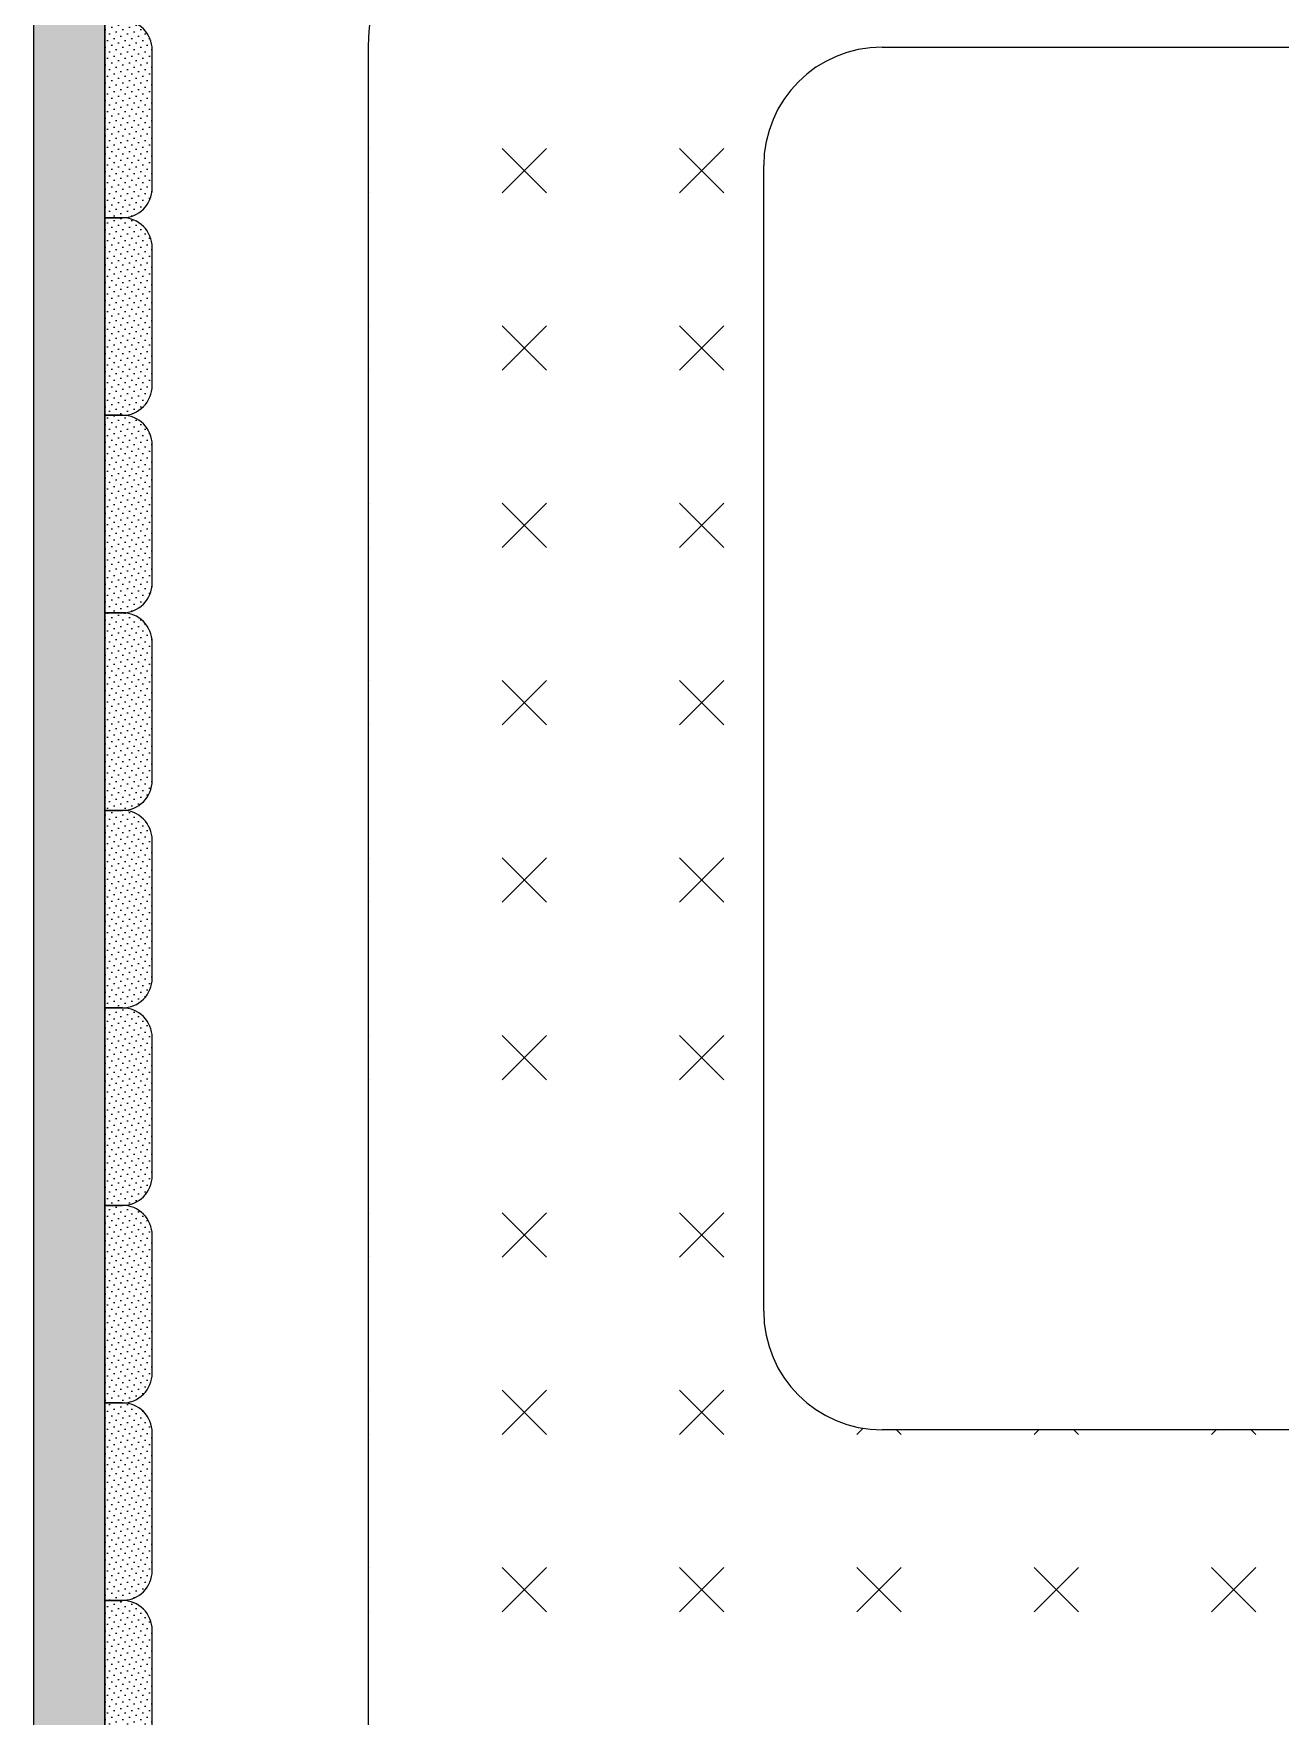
# Model space of a CAD drawing. Header units: millimetres. Extents: x 6676 to 14342, y 3639 to 5293.
# Drawn here: x 6983.97 to 7015.53, y 4852.22 to 4894.82 of the extents above; entities that cross this region are included whole.
import ezdxf

# ---------------------------------------------------------------- set-up
doc = ezdxf.new("R2010")
doc.units = ezdxf.units.MM
doc.layers.add('1 - bed panels', color=170, linetype='Continuous', lineweight=9)
doc.layers.add('1 - plaster', color=1, linetype='Continuous', lineweight=9)
doc.layers.add('A-dim-work', color=8, linetype='Continuous')
pattern_1 = [(135, (666.09273, -2031.61416), (-0.168379802, -0.056126601), [0, -0.15875])]

# ---------------------------------------------------------------- blocks, each defined once
blk = doc.blocks.new('nhyv')
at = {"layer": '1 - bed panels', "true_color": 0xc2c2c2}
h = blk.add_hatch(dxfattribs=at)
h.set_pattern_fill('CROSS', color=9, scale=0.5, angle=135)
h.set_pattern_definition([(135, (-268.083, -3.452), (-4.490128, 4e-16), [1.5875, -4.7625]), (225, (-268.083, -2.3296), (-4e-16, -4.490128), [1.5875, -4.7625])])
edge = h.paths.add_edge_path()
edge.add_line((59.654, 1298.726), (139.654, 1298.726))
edge.add_arc((139.654, 1293.726), 5, 0, 90, ccw=False)
edge.add_line((144.654, 1293.726), (144.654, 1103.726))
edge.add_arc((139.654, 1103.726), 5, -90, 0, ccw=False)
edge.add_line((139.654, 1098.726), (59.654, 1098.726))
edge.add_arc((59.654, 1103.726), 5, 180, 270, ccw=False)
edge.add_line((54.654, 1103.726), (54.654, 1293.726))
edge.add_arc((59.654, 1293.726), 5, 90, 180, ccw=False)
edge = h.paths.add_edge_path(flags=16)
edge.add_line((134.654, 1290.726), (134.654, 1261.726))
edge.add_arc((131.654, 1261.726), 3, -90, 0, ccw=False)
edge.add_line((131.654, 1258.726), (67.654, 1258.726))
edge.add_arc((67.654, 1261.726), 3, 180, 270, ccw=False)
edge.add_line((64.654, 1261.726), (64.654, 1290.726))
edge.add_arc((67.654, 1290.726), 3, 90, 180, ccw=False)
edge.add_line((67.654, 1293.726), (131.654, 1293.726))
edge.add_arc((131.654, 1290.726), 3, 0, 90, ccw=False)
at = {"layer": '1 - bed panels', "color": 9, "true_color": 0xc2c2c2}
for p, q in [((67.654, 1293.726), (131.654, 1293.726)), ((64.654, 1261.726), (64.654, 1290.726)), ((131.654, 1258.726), (67.654, 1258.726))]:
    blk.add_line(p, q, dxfattribs=at)
blk.add_lwpolyline([(59.654, 1298.726), (139.654, 1298.726, -0.414214), (144.654, 1293.726), (144.654, 1103.726, -0.414214), (139.654, 1098.726), (59.654, 1098.726, -0.414214), (54.654, 1103.726), (54.654, 1293.726, -0.414214)], format="xyb", close=True, dxfattribs=at)
for centre, start, end in [((67.654, 1290.726), 90, 180), ((67.654, 1261.726), 180, 270)]:
    blk.add_arc(centre, 3, start, end, dxfattribs=at)
blk = doc.blocks.new('bed')
at = {"layer": '1 - bed panels', "true_color": 0x334acc}
h = blk.add_hatch(dxfattribs=at)
h.set_pattern_fill('DOTS', color=162, scale=0.1, angle=135, style=0)
h.set_pattern_definition([(135, (666.09273, -2021.61416), (-0.168379802, -0.056126601), [0, -0.15875])])
edge = h.paths.add_edge_path()
edge.add_line((3, 209.93), (3, 213.43))
edge.add_arc((2.25, 213.43), 0.75, 0, 90)
edge.add_line((2.25, 214.18), (1.8, 214.18))
edge.add_line((1.8, 214.18), (1.8, 209.18))
edge.add_line((1.8, 209.18), (2.25, 209.18))
edge.add_arc((2.25, 209.93), 0.75, 270, 360)
h = blk.add_hatch(dxfattribs=at)
h.set_pattern_fill('DOTS', color=162, scale=0.1, angle=135, style=0)
h.set_pattern_definition(pattern_1)
edge = h.paths.add_edge_path()
edge.add_line((3, 204.93), (3, 208.43))
edge.add_arc((2.25, 208.43), 0.75, 0, 90)
edge.add_line((2.25, 209.18), (1.8, 209.18))
edge.add_line((1.8, 209.18), (1.8, 204.18))
edge.add_line((1.8, 204.18), (2.25, 204.18))
edge.add_arc((2.25, 204.93), 0.75, 270, 360)
h = blk.add_hatch(dxfattribs=at)
h.set_pattern_fill('DOTS', color=162, scale=0.1, angle=135, style=0)
h.set_pattern_definition(pattern_1)
edge = h.paths.add_edge_path()
edge.add_line((3, 199.93), (3, 203.43))
edge.add_arc((2.25, 203.43), 0.75, 0, 90)
edge.add_line((2.25, 204.18), (1.8, 204.18))
edge.add_line((1.8, 204.18), (1.8, 199.18))
edge.add_line((1.8, 199.18), (2.25, 199.18))
edge.add_arc((2.25, 199.93), 0.75, 270, 360)
h = blk.add_hatch(dxfattribs=at)
h.set_pattern_fill('DOTS', color=162, scale=0.1, angle=135, style=0)
h.set_pattern_definition(pattern_1)
edge = h.paths.add_edge_path()
edge.add_line((3, 194.93), (3, 198.43))
edge.add_arc((2.25, 198.43), 0.75, 0, 90)
edge.add_line((2.25, 199.18), (1.8, 199.18))
edge.add_line((1.8, 199.18), (1.8, 194.18))
edge.add_line((1.8, 194.18), (2.25, 194.18))
edge.add_arc((2.25, 194.93), 0.75, 270, 360)
h = blk.add_hatch(dxfattribs=at)
h.set_pattern_fill('DOTS', color=162, scale=0.1, angle=135, style=0)
h.set_pattern_definition(pattern_1)
edge = h.paths.add_edge_path()
edge.add_line((3, 189.93), (3, 193.43))
edge.add_arc((2.25, 193.43), 0.75, 0, 90)
edge.add_line((2.25, 194.18), (1.8, 194.18))
edge.add_line((1.8, 194.18), (1.8, 189.18))
edge.add_line((1.8, 189.18), (2.25, 189.18))
edge.add_arc((2.25, 189.93), 0.75, 270, 360)
h = blk.add_hatch(dxfattribs=at)
h.set_pattern_fill('DOTS', color=162, scale=0.1, angle=135, style=0)
h.set_pattern_definition(pattern_1)
edge = h.paths.add_edge_path()
edge.add_line((3, 184.93), (3, 188.43))
edge.add_arc((2.25, 188.43), 0.75, 0, 90)
edge.add_line((2.25, 189.18), (1.8, 189.18))
edge.add_line((1.8, 189.18), (1.8, 184.18))
edge.add_line((1.8, 184.18), (2.25, 184.18))
edge.add_arc((2.25, 184.93), 0.75, 270, 360)
h = blk.add_hatch(dxfattribs=at)
h.set_pattern_fill('DOTS', color=162, scale=0.1, angle=135, style=0)
h.set_pattern_definition(pattern_1)
edge = h.paths.add_edge_path()
edge.add_line((3, 179.93), (3, 183.43))
edge.add_arc((2.25, 183.43), 0.75, 0, 90)
edge.add_line((2.25, 184.18), (1.8, 184.18))
edge.add_line((1.8, 184.18), (1.8, 179.18))
edge.add_line((1.8, 179.18), (2.25, 179.18))
edge.add_arc((2.25, 179.93), 0.75, 270, 360)
h = blk.add_hatch(dxfattribs=at)
h.set_pattern_fill('DOTS', color=162, scale=0.1, angle=135, style=0)
h.set_pattern_definition(pattern_1)
edge = h.paths.add_edge_path()
edge.add_line((3, 174.93), (3, 178.43))
edge.add_arc((2.25, 178.43), 0.75, 0, 90)
edge.add_line((2.25, 179.18), (1.8, 179.18))
edge.add_line((1.8, 179.18), (1.8, 174.18))
edge.add_line((1.8, 174.18), (2.25, 174.18))
edge.add_arc((2.25, 174.93), 0.75, 270, 360)
h = blk.add_hatch(dxfattribs=at)
h.set_pattern_fill('DOTS', color=162, scale=0.1, angle=135, style=0)
h.set_pattern_definition(pattern_1)
edge = h.paths.add_edge_path()
edge.add_line((3, 169.93), (3, 173.43))
edge.add_arc((2.25, 173.43), 0.75, 0, 90)
edge.add_line((2.25, 174.18), (1.8, 174.18))
edge.add_line((1.8, 174.18), (1.8, 169.18))
edge.add_line((1.8, 169.18), (2.25, 169.18))
edge.add_arc((2.25, 169.93), 0.75, 270, 360)
at = {"layer": '1 - plaster', "true_color": 0xe0a352}
blk.add_hatch(color=33, dxfattribs=at).paths.add_polyline_path([(0, 9), (1.8, 9), (1.8, 220), (0, 220)])
at = {"layer": '1 - bed panels'}
for points in [[(3, 209.93), (3, 213.43, 0.414214), (2.25, 214.18), (1.8, 214.18), (1.8, 209.18), (2.25, 209.18, 0.414214)], [(3, 204.93), (3, 208.43, 0.414214), (2.25, 209.18), (1.8, 209.18), (1.8, 204.18), (2.25, 204.18, 0.414214)], [(3, 199.93), (3, 203.43, 0.414214), (2.25, 204.18), (1.8, 204.18), (1.8, 199.18), (2.25, 199.18, 0.414214)], [(3, 194.93), (3, 198.43, 0.414214), (2.25, 199.18), (1.8, 199.18), (1.8, 194.18), (2.25, 194.18, 0.414214)], [(3, 189.93), (3, 193.43, 0.414214), (2.25, 194.18), (1.8, 194.18), (1.8, 189.18), (2.25, 189.18, 0.414214)], [(3, 184.93), (3, 188.43, 0.414214), (2.25, 189.18), (1.8, 189.18), (1.8, 184.18), (2.25, 184.18, 0.414214)], [(3, 179.93), (3, 183.43, 0.414214), (2.25, 184.18), (1.8, 184.18), (1.8, 179.18), (2.25, 179.18, 0.414214)], [(3, 174.93), (3, 178.43, 0.414214), (2.25, 179.18), (1.8, 179.18), (1.8, 174.18), (2.25, 174.18, 0.414214)], [(3, 169.93), (3, 173.43, 0.414214), (2.25, 174.18), (1.8, 174.18), (1.8, 169.18), (2.25, 169.18, 0.414214)]]:
    blk.add_lwpolyline(points, format="xyb", close=True, dxfattribs=at)
at = {"layer": '1 - plaster'}
blk.add_lwpolyline([(1.8, 220), (0, 220), (0, 9), (1.8, 9), (1.8, 220)], dxfattribs=at)

msp = doc.modelspace()

# ---------------------------------------------------------------- block references
msp.add_blockref('nhyv', (6937.794, 3600.752))
at = {"layer": 'A-dim-work'}
msp.add_blockref('bed', (6983.968, 4680.978), dxfattribs=at)

doc.saveas('drawing.dxf')
